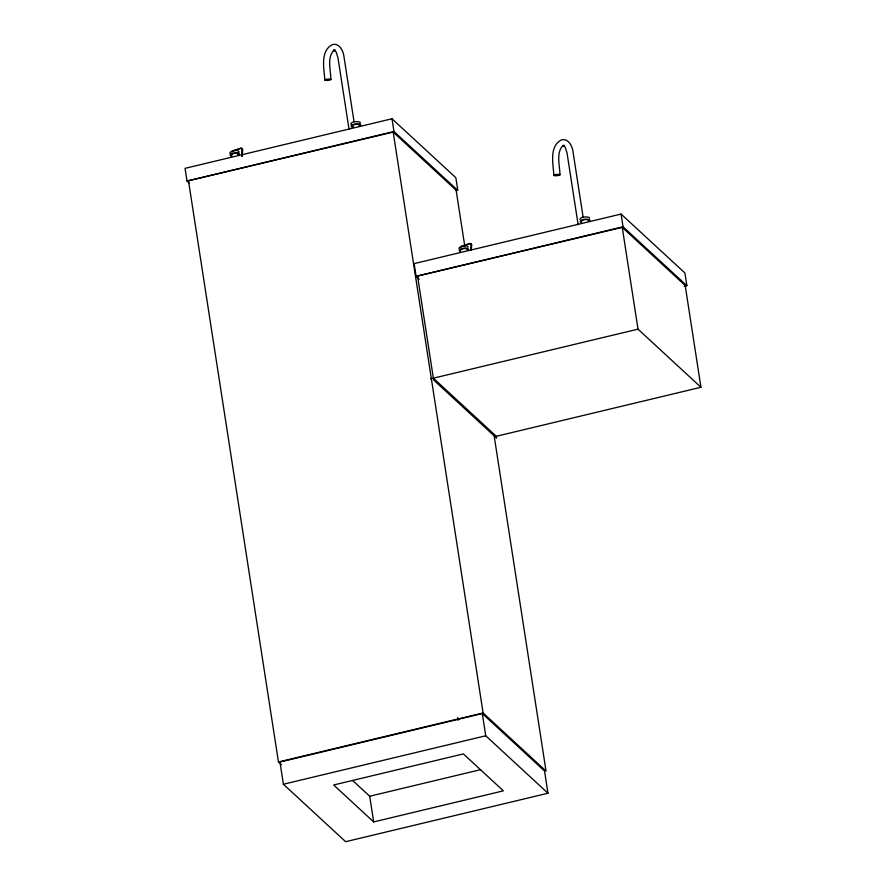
<?xml version="1.0" encoding="UTF-8"?>
<svg xmlns="http://www.w3.org/2000/svg" width="886" height="886" viewBox="0 0 886 886"><rect width="100%" height="100%" fill="white"/><g stroke="black" fill="none" stroke-linecap="round" stroke-linejoin="round"><path stroke-width="1.33" d="M241.845 155.947L242.332 149.324A2.149 1.694 -61.2 0 0 240.604 148.206L232.974 150.819A1.827 1.44 -61.2 0 0 231.822 151.894M471.009 249.907L471.396 244.602A2.149 1.694 -61.2 0 0 469.669 243.495L462.038 246.109A1.827 1.44 -61.2 0 0 460.731 247.626M242.155 156.091L242.653 149.501A2.149 1.694 -61.2 0 0 240.926 148.383M471.33 250.062L471.396 244.602M241.967 156.014L242.332 149.324M471.175 249.996L471.729 244.791A2.149 1.694 -61.2 0 0 469.79 243.728L463.599 245.865M352.074 125.779L352.107 126.166A4.208 1.351 -8.8 0 0 353.259 126.687M589.489 218.299L589.29 217.513C586.72 216.439 579.987 216.572 579.865 219.628M468.306 247.006C467 244.47 457.619 246.197 459.059 249.121M352.085 125.757C353.536 124.328 359.572 123.243 359.284 125.69M360.004 123.442L360.214 122.224C357.645 121.149 350.911 121.282 350.801 124.339A5.416 1.739 -8.8 0 0 351.122 124.527M588.359 220.968C588.769 218.565 581.737 219.396 581.183 221.445A4.208 1.351 -8.8 0 0 581.604 221.755M562.499 146.079L562.975 145.647C555.932 152.47 559.697 165.128 559.996 174.763M588.714 221.434L589.843 220.581L589.644 219.794C587.075 218.72 580.341 218.853 580.219 221.91A5.416 1.739 -8.8 0 0 581.482 222.375M564.061 145.337L562.743 145.703L564.271 145.813L562.987 145.359L565.168 147.154L567.04 153.012L578.115 224.568M359.472 126.211L360.768 125.291L360.569 124.516C357.999 123.442 351.266 123.564 351.155 126.62A5.416 1.739 -8.8 0 0 353.005 127.163M233.295 150.997L240.715 148.449M392 118.768L393.971 131.493L457.807 190.424L455.836 177.698L392 118.768L185.052 168.351L187.024 181.065L189.05 182.937M187.024 181.065L393.971 131.493M188.175 180.788L394.325 131.815M457.453 190.091L456.29 190.368L393.174 132.092L483.103 712.964L546.042 771.075L493.989 434.849M684.18 286.355L686.871 285.702L684.911 272.988L621.075 214.058L414.127 263.629L416.099 276.354L419.133 279.156M416.099 276.354L623.046 226.772L686.871 285.702M417.251 276.078L623.401 227.104M686.517 285.381L685.365 285.657L622.249 227.381L638.009 329.16L700.948 387.271L496.304 436.3L433.365 378.189M430.474 378.876L638.009 329.16M188.53 181.121L278.459 761.982L483.103 712.964M482.305 713.562L279.965 762.038L283.398 784.243L345.629 841.7L547.969 793.225L544.536 771.019L482.305 713.562L485.738 735.779L547.969 793.225M283.398 784.243L485.738 735.779M352.694 780.533L369.695 796.237L480.677 769.646M373.67 821.92L503.37 790.844L463.367 753.908L333.668 784.985L373.67 821.92L369.695 796.237M231.312 156.324C226.273 154.253 239.497 150.664 239.43 154.253A5.416 1.739 -8.8 0 1 237.769 155.327M231.933 155.903C228.92 154.175 237.559 151.96 238.412 154.098A4.208 1.351 -8.8 0 1 237.78 154.729M460.199 251.602C455.714 249.32 468.55 246.064 468.506 249.542A5.416 1.739 -8.8 0 1 467.387 250.361M460.432 251.048C459.48 248.866 466.368 247.559 467.476 249.376A4.208 1.351 -8.8 0 1 467.354 249.586M229.983 153.832C228.311 150.93 238.799 148.948 239.087 151.971A5.416 1.739 -8.8 0 1 238.81 152.248M278.459 761.982L281.504 764.795M583.088 216.882L573.032 151.916C572.478 146.256 568.203 137.762 561.292 139.955C548.988 146.456 553.163 164.397 553.916 175.295M354.023 121.592L343.967 56.638C343.403 50.978 339.139 42.473 332.217 44.665C319.924 51.166 324.088 69.108 324.852 80.006M685.188 285.491L700.948 387.271M621.075 214.058L623.046 226.772M496.304 436.3L496.581 438.083L433.642 379.972L417.605 276.41M456.113 190.202L464.796 246.242M457.741 717.571L458.162 720.24M349.04 129.278L337.965 57.734L336.104 51.864L333.911 50.07L335.207 50.524L333.668 50.413L334.997 50.059L333.424 50.79L333.911 50.358C326.868 57.191 330.622 69.839 330.921 79.474M461.628 246.773A1.827 1.44 -61.2 0 1 462.37 246.286M232.265 151.86A1.827 1.44 -61.2 0 1 232.553 151.484M554.857 175.672A3.046 0.642 -4.9 0 0 559.908 174.941A3.046 0.642 -4.9 0 0 556.098 174.476A3.046 0.642 -4.9 0 0 554.857 175.672M325.793 80.382A3.046 0.642 -4.9 0 0 330.832 79.651A3.046 0.642 -4.9 0 0 327.023 79.186A3.046 0.642 -4.9 0 0 325.793 80.382"/></g></svg>
